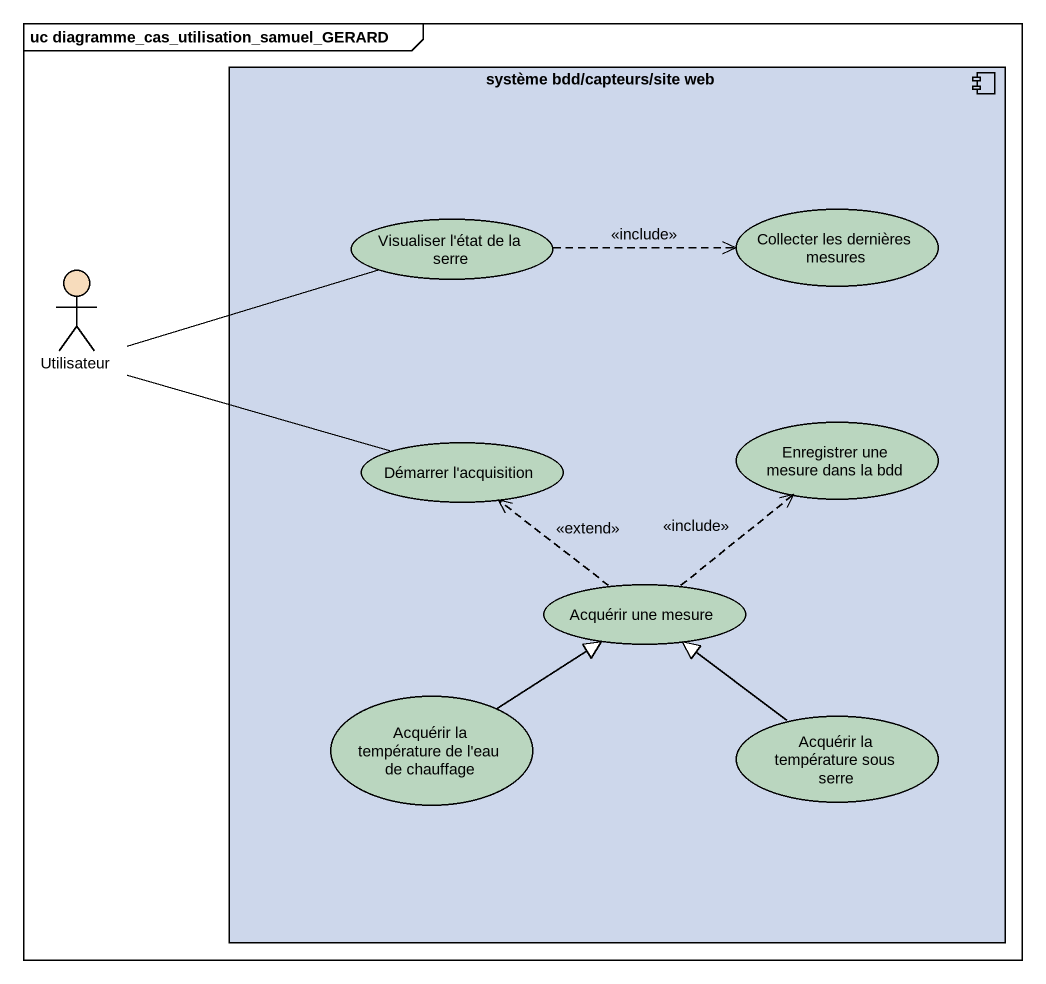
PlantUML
@startuml
mainframe uc diagramme_cas_utilisation_samuel_GERARD
component "système bdd/capteurs/site web" as système_bdd_capteurs_site #CDD7EB {
  usecase "Visualiser l'état de la serre" as Visualiser_l_état_de_la #BAD6BF
  usecase "Collecter les dernières mesures" as Collecter_les_dernières #BAD6BF
  usecase "Enregistrer une mesure dans la bdd" as Enregistrer_une_mesure_dans #BAD6BF
  usecase "Démarrer l'acquisition" as Démarrer_l_acquisition #BAD6BF
  usecase "Acquérir une mesure" as Acquérir_une_mesure #BAD6BF
  usecase "Acquérir la température de l'eau de chauffage" as Acquérir_la_température_de #BAD6BF
  usecase "Acquérir la température sous serre" as Acquérir_la_température #BAD6BF
}
actor Utilisateur #F7DCBC
Visualiser_l_état_de_la .right.> Collecter_les_dernières : <<include>>
Utilisateur -right- Visualiser_l_état_de_la
Utilisateur -right- Démarrer_l_acquisition
Acquérir_une_mesure .up.> Enregistrer_une_mesure_dans : <<include>>
Acquérir_une_mesure .up.> Démarrer_l_acquisition : <<extend>>
Acquérir_la_température_de -up-|> Acquérir_une_mesure
Acquérir_la_température -up-|> Acquérir_une_mesure
@enduml
